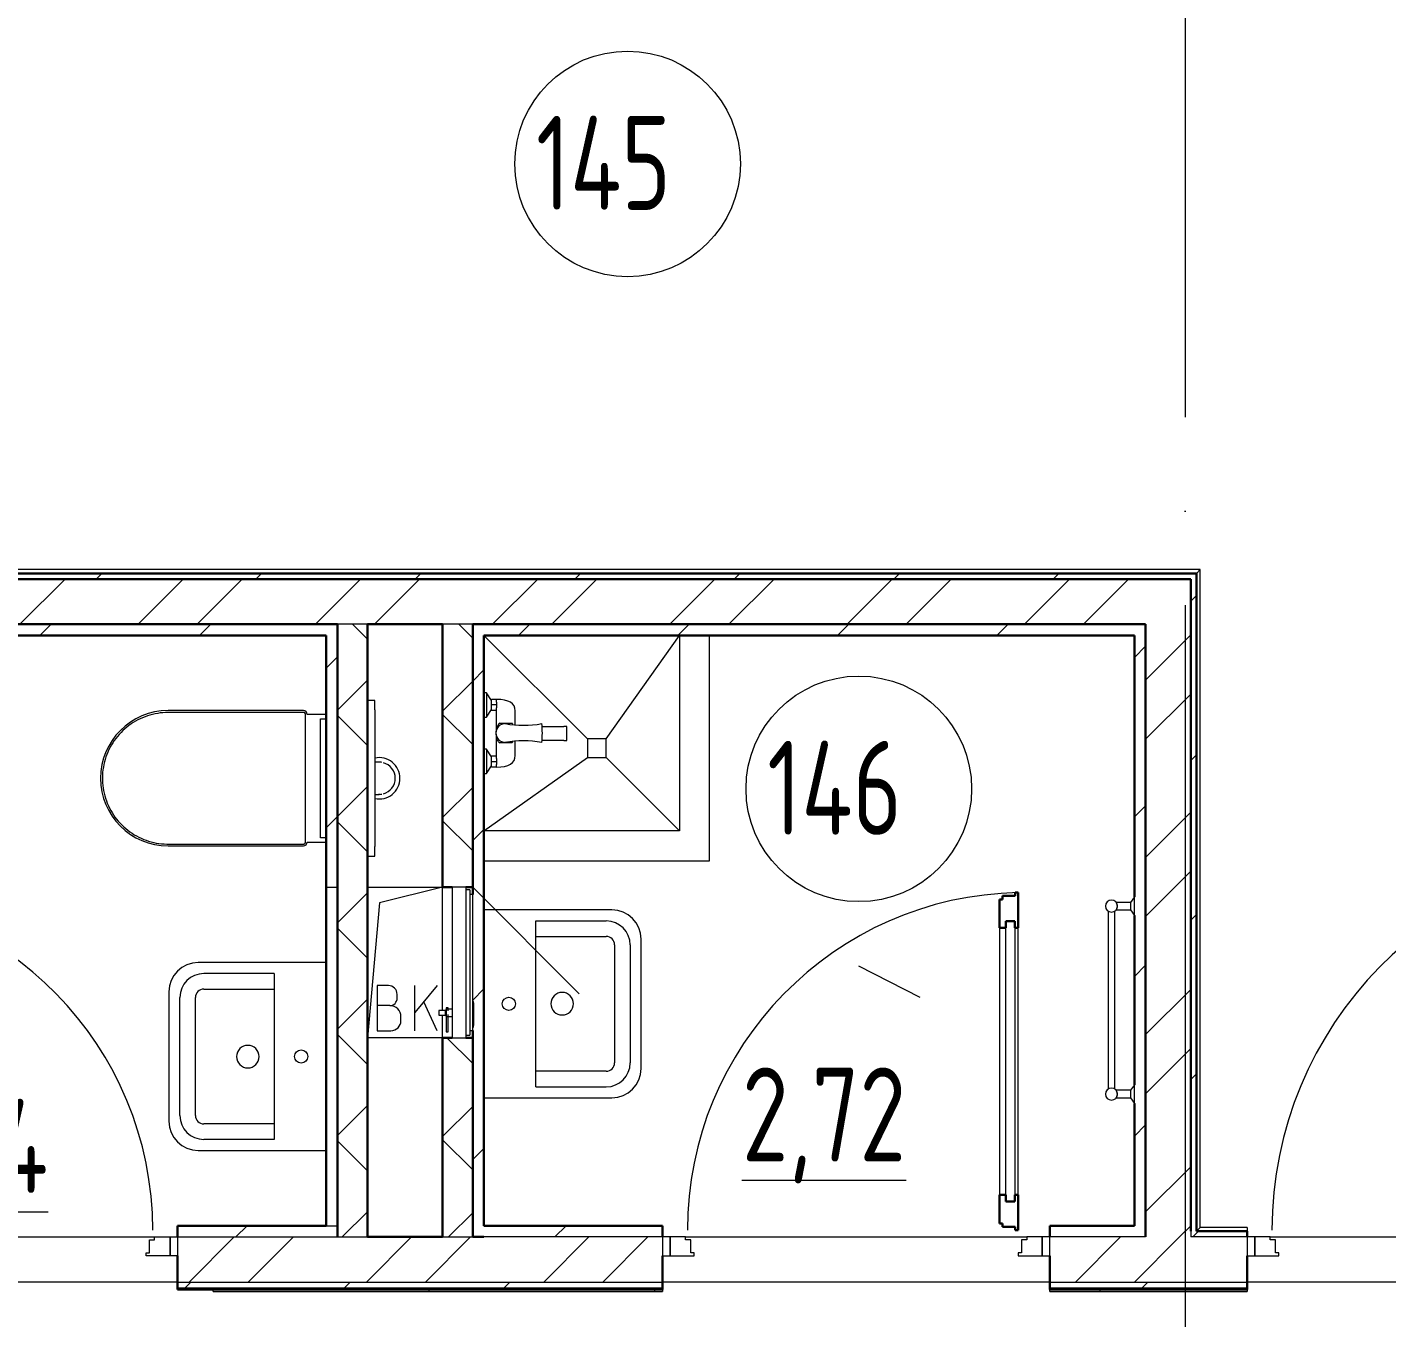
# Model space of a CAD drawing. Header units: millimetres. Extents: x -396912 to 182286, y -43638 to 41610.
# Drawn here: x -37986 to -34369, y 23727 to 27160 of the extents above; entities that cross this region are included whole.
import ezdxf

# ---------------------------------------------------------------- set-up
doc = ezdxf.new("R2010")
doc.units = ezdxf.units.MM
doc.linetypes.add('ADSK_Линия сетки', pattern=[25, 20, -2.5, 0, -2.5])
for name, color, linetype, lineweight in [('Двери', 252, 'Continuous', 9), ('Марки помещений', 252, 'Continuous', 20), ('Обобщенные модели', 252, 'Continuous', 18), ('Оборудование', 8, 'Continuous', 18), ('Ограждение', 252, 'Continuous', 9), ('Оси', 252, 'Continuous', 9), ('Перекрытие', 252, 'Continuous', 18), ('Сантехника', 252, 'Continuous', 9), ('Стены наружные', 7, 'Continuous', 18), ('Стены штриховка', 7, 'Continuous', 9)]:
    doc.layers.add(name, color=color, linetype=linetype, lineweight=lineweight)
doc.layers.add('Двери открывание', color=7, linetype='Continuous', lineweight=9, true_color=0xc0c0c0)
doc.styles.add('GOST Common_3', font='', dxfattribs={"height": 3.5})
doc.styles.get('GOST Common_3').set_extended_font_data('GOST 2.304 type A')

# ---------------------------------------------------------------- blocks, each defined once
blk = doc.blocks.new('1 этаж')
at = {"layer": 'Ограждение', "true_color": 0x636466}
h = blk.add_hatch(dxfattribs=at)
h.set_pattern_fill('FP_32', color=251, style=0, pattern_type=2)
h.set_pattern_definition([(0, (-32116.8, 94), (0, 600), []), (90, (-32116.8, 94), (-600, 4e-14), [])])
h.paths.add_polyline_path([(-41997.8, 22879.3), (-41997.8, 22884.3), (-43192.8, 22884.3), (-43192.8, 22879.3), (-42372.6, 22879.3)])
h = blk.add_hatch(dxfattribs=at)
h.set_pattern_fill('FP_27', color=251, style=0, pattern_type=2)
h.set_pattern_definition([(0, (-32131.8, 94), (0, 600), []), (90, (-32131.8, 94), (-600, 4e-14), [])])
h.paths.add_polyline_path([(-40937.5, 22879.3), (-40442.8, 22879.3), (-40442.8, 22884.3), (-40967.8, 22884.3), (-40967.8, 22879.3)])
at = {"color": 251, "lineweight": 18, "true_color": 0x636466}
for p, q in [((-42782.8, 23954.3), (-42582.8, 23954.3)), ((-42582.8, 23954.3), (-42750.6, 23913.3)), ((-42750.6, 23913.3), (-42782.8, 23554.3)), ((-42727, 23692.9), (-42757, 23692.9)), ((-42757, 23692.9), (-42757, 23572.9)), ((-42597, 23692.9), (-42657, 23621.4)), ((-42657, 23572.9), (-42657, 23692.9)), ((-42703.6, 23659.6), (-42703.6, 23669.6)), ((-42723.6, 23639.6), (-42757, 23639.6)), ((-42597, 23572.9), (-42632.9, 23650)), ((-42693.6, 23599.6), (-42693.6, 23609.6)), ((-42582.8, 23554.3), (-42782.8, 23554.3)), ((-42757, 23572.9), (-42720.3, 23572.9))]:
    blk.add_line(p, q, dxfattribs=at)
for centre, radius, start, end in [((-42727, 23669.6), 23.3, 0, 90), ((-42723.6, 23659.6), 20, 270, 0), ((-42723.6, 23609.6), 30, 0, 90), ((-42720.3, 23599.6), 26.7, 270, 0)]:
    blk.add_arc(centre, radius, start, end, dxfattribs=at)
at = {"layer": 'Двери', "color": 251, "lineweight": 30, "true_color": 0x636466}
for p, q in [((-41093.8, 23922.3), (-41101.8, 23922.3)), ((-41101.8, 23922.3), (-41101.8, 23846.3)), ((-41059.8, 23931.3), (-41093.8, 23931.3)), ((-41093.8, 23931.3), (-41093.8, 23922.3)), ((-41051.8, 23940.3), (-41059.8, 23940.3)), ((-41059.8, 23940.3), (-41059.8, 23931.3)), ((-41051.8, 23846.3), (-41051.8, 23940.3)), ((-41101.8, 23846.3), (-41084.8, 23846.3)), ((-41084.8, 23846.3), (-41084.8, 23864.3)), ((-41084.8, 23864.3), (-41060.8, 23864.3)), ((-41060.8, 23864.3), (-41060.8, 23846.3)), ((-41060.8, 23846.3), (-41051.8, 23846.3)), ((-41101.8, 23136.3), (-41101.8, 23060.3)), ((-41101.8, 23136.3), (-41084.8, 23136.3)), ((-41084.8, 23136.3), (-41084.8, 23118.3)), ((-41084.8, 23118.3), (-41060.8, 23118.3)), ((-41060.8, 23136.3), (-41051.8, 23136.3)), ((-41060.8, 23118.3), (-41060.8, 23136.3)), ((-41051.8, 23042.3), (-41051.8, 23136.3)), ((-41101.8, 23060.3), (-41093.8, 23060.3)), ((-41093.8, 23060.3), (-41093.8, 23051.3)), ((-41093.8, 23051.3), (-41059.8, 23051.3)), ((-41059.8, 23051.3), (-41059.8, 23042.3)), ((-41059.8, 23042.3), (-41051.8, 23042.3))]:
    blk.add_line(p, q, dxfattribs=at)
at = {"layer": 'Двери', "color": 251, "true_color": 0x636466}
for p, q in [((-41101.8, 23846.3), (-41101.8, 23136.3)), ((-41084.8, 23118.3), (-41084.8, 23864.3)), ((-41084.8, 23864.3), (-41060.8, 23864.3)), ((-41060.8, 23864.3), (-41060.8, 23118.3)), ((-41051.8, 23136.3), (-41051.8, 23846.3)), ((-41060.8, 23118.3), (-41084.8, 23118.3)), ((-43362.8, 23016.3), (-43348.8, 23016.3)), ((-43362.8, 22982.3), (-43362.8, 23016.3)), ((-43348.8, 23016.3), (-43348.8, 23024.3)), ((-43348.8, 23024.3), (-43307.8, 23024.3)), ((-43307.8, 23024.3), (-43287.8, 23024.3)), ((-43307.8, 22974.3), (-43307.8, 23024.3)), ((-43307.8, 23024.3), (-43307.8, 22974.3)), ((-43287.8, 23024.3), (-43287.8, 22974.3)), ((-41997.8, 23024.3), (-41997.8, 22974.3)), ((-41977.8, 23024.3), (-41997.8, 23024.3)), ((-41977.8, 22974.3), (-41977.8, 23024.3)), ((-41936.8, 23024.3), (-41977.8, 23024.3)), ((-41977.8, 23024.3), (-41977.8, 22974.3)), ((-41936.8, 23016.3), (-41936.8, 23024.3)), ((-41922.8, 23016.3), (-41936.8, 23016.3)), ((-41922.8, 22982.3), (-41922.8, 23016.3)), ((-41028.8, 23016.3), (-41042.8, 23016.3)), ((-41042.8, 23016.3), (-41042.8, 22982.3)), ((-41028.8, 23024.3), (-41028.8, 23016.3)), ((-40987.8, 23024.3), (-41028.8, 23024.3)), ((-40967.8, 23024.3), (-40987.8, 23024.3)), ((-40987.8, 23024.3), (-40987.8, 22974.3)), ((-40987.8, 22974.3), (-40987.8, 23024.3)), ((-40967.8, 22974.3), (-40967.8, 23024.3)), ((-40442.8, 23024.3), (-40442.8, 22974.3)), ((-40422.8, 23024.3), (-40442.8, 23024.3)), ((-40422.8, 22974.3), (-40422.8, 23024.3)), ((-40381.8, 23024.3), (-40422.8, 23024.3)), ((-40422.8, 23024.3), (-40422.8, 22974.3)), ((-40381.8, 23016.3), (-40381.8, 23024.3)), ((-40367.8, 23016.3), (-40381.8, 23016.3)), ((-40367.8, 22982.3), (-40367.8, 23016.3)), ((-43371.8, 22982.3), (-43362.8, 22982.3)), ((-43371.8, 22974.3), (-43371.8, 22982.3)), ((-43307.8, 22974.3), (-43371.8, 22974.3)), ((-43287.8, 22974.3), (-43307.8, 22974.3)), ((-41997.8, 22974.3), (-41977.8, 22974.3)), ((-41977.8, 22974.3), (-41913.8, 22974.3)), ((-41913.8, 22982.3), (-41922.8, 22982.3)), ((-41913.8, 22974.3), (-41913.8, 22982.3)), ((-41042.8, 22982.3), (-41051.8, 22982.3)), ((-41051.8, 22982.3), (-41051.8, 22974.3)), ((-41051.8, 22974.3), (-40987.8, 22974.3)), ((-40987.8, 22974.3), (-40967.8, 22974.3)), ((-40442.8, 22974.3), (-40422.8, 22974.3)), ((-40422.8, 22974.3), (-40358.8, 22974.3)), ((-40358.8, 22982.3), (-40367.8, 22982.3)), ((-40358.8, 22974.3), (-40358.8, 22982.3))]:
    blk.add_line(p, q, dxfattribs=at)
at = {"layer": 'Двери открывание', "color": 251, "true_color": 0x636466}
for centre, radius, start, end in [((-39378.8, 23042.3), 998, 91.0334, 180), ((-44251.8, 23042.3), 898, 0, 88.8515), ((-41033.8, 23042.3), 898, 91.1485, 180)]:
    blk.add_arc(centre, radius, start, end, dxfattribs=at)
at = {"layer": 'Марки помещений', "color": 251, "true_color": 0x636466}
blk.add_line((-41312.9, 23660.9), (-41475.8, 23744.8), dxfattribs=at)
for centre in [(-42090.9, 25878.5), (-41475.8, 24216.2)]:
    blk.add_circle(centre, 300, dxfattribs=at)
at = {"layer": 'Обобщенные модели', "color": 251, "true_color": 0x636466}
for p, q in [((-42472.8, 24624.3), (-42197.8, 24349.3)), ((-42147.8, 24349.3), (-41952.8, 24624.3)), ((-41952.8, 24624.3), (-41952.8, 24104.3)), ((-41872.8, 24024.3), (-41872.8, 24624.3)), ((-42147.8, 24349.3), (-42197.8, 24349.3)), ((-42197.8, 24349.3), (-42197.8, 24299.3)), ((-42147.8, 24299.3), (-42147.8, 24349.3)), ((-42472.8, 24104.3), (-42197.8, 24299.3)), ((-42197.8, 24299.3), (-42147.8, 24299.3)), ((-41952.8, 24104.3), (-42147.8, 24299.3)), ((-41952.8, 24104.3), (-42472.8, 24104.3)), ((-42472.8, 24024.3), (-41872.8, 24024.3)), ((-42132.8, 23894.3), (-42472.8, 23894.3)), ((-42334.8, 23864.9), (-42147.6, 23864.9)), ((-42334.8, 23423.7), (-42334.8, 23864.9)), ((-42334.8, 23823.6), (-42147.6, 23823.6)), ((-42125.4, 23801.3), (-42125.4, 23487.2)), ((-42084.1, 23801.3), (-42084.1, 23487.2)), ((-42054.8, 23644.4), (-42054.8, 23816.3)), ((-42892.8, 23754.3), (-43232.8, 23754.3)), ((-43030.8, 23724.9), (-43218, 23724.9)), ((-43030.8, 23724.9), (-43030.8, 23283.7)), ((-43310.8, 23676.3), (-43310.8, 23504.2)), ((-43281.5, 23347.2), (-43281.5, 23661.3)), ((-43240.2, 23347.2), (-43240.2, 23661.3)), ((-43218, 23683.6), (-43030.8, 23683.6)), ((-42054.8, 23472.2), (-42054.8, 23644.4)), ((-43310.8, 23504.2), (-43310.8, 23332.2)), ((-42147.6, 23465), (-42334.8, 23465)), ((-42334.8, 23423.7), (-42147.6, 23423.7)), ((-42472.8, 23394.2), (-42132.8, 23394.2)), ((-43030.8, 23325), (-43218, 23325)), ((-43232.8, 23254.2), (-42892.8, 23254.2)), ((-43030.8, 23283.7), (-43218, 23283.7))]:
    blk.add_line(p, q, dxfattribs=at)
for centre in [(-42406.5, 23644.3), (-42959.1, 23504.3)]:
    blk.add_circle(centre, 17.5, dxfattribs=at)
at = {"layer": 'Обобщенные модели', "color": 251, "lineweight": 9, "true_color": 0x636466}
for centre, radius, start, end in [((-42416.3, 24364.7), 24.9, 90, 270), ((-42367.7, 24661.9), 276.6, 259.8828, 280.1172), ((-42503.5, 24364.7), 186, 352.307, 7.693), ((-42367.7, 24067.5), 276.6, 79.8828, 100.1172)]:
    blk.add_arc(centre, radius, start, end, dxfattribs=at)
at = {"layer": 'Обобщенные модели', "color": 251, "true_color": 0x636466}
for centre, radius, start, end in [((-42132.8, 23816.3), 78, 0, 90), ((-42147.6, 23801.3), 63.6, 0, 90), ((-42147.6, 23801.3), 22.3, 0, 90), ((-43232.8, 23676.3), 78, 90, 180), ((-43218, 23661.3), 63.6, 90, 180), ((-43218, 23661.3), 22.3, 90, 180), ((-42264.6, 23644.7), 30, 90, 270), ((-42264.6, 23644.7), 30, 270, 90), ((-43101, 23503.9), 30, 90, 270), ((-43101, 23503.9), 30, 270, 90), ((-42147.6, 23487.2), 63.6, 270, 0), ((-42147.6, 23487.2), 22.3, 270, 0), ((-42132.8, 23472.2), 78, 270, 0), ((-43232.8, 23332.2), 78, 180, 270), ((-43218, 23347.2), 63.6, 180, 270), ((-43218, 23347.2), 22.3, 180, 270)]:
    blk.add_arc(centre, radius, start, end, dxfattribs=at)
at = {"layer": 'Обобщенные модели', "color": 251, "lineweight": 9, "true_color": 0x636466}
for points, knots in [([(-42438.7, 24375.7), (-42438.8, 24375.5), (-42439, 24375.1), (-42439.3, 24374.3), (-42439.7, 24373.4), (-42439.9, 24372.8), (-42440, 24372.6)], [0.71428571, 0.71428571, 0.71428571, 0.71428571, 0.73214286, 0.75, 0.78571429, 0.8032683, 0.8032683, 0.8032683, 0.8032683]), ([(-42434.7, 24381.5), (-42434.8, 24381.4), (-42435.2, 24381), (-42435.7, 24380.4), (-42436.2, 24379.7), (-42436.7, 24379.1), (-42437, 24378.6), (-42437.2, 24378.3)], [0.5266216, 0.5266216, 0.5266216, 0.5266216, 0.5357143, 0.5714286, 0.5892857, 0.6071429, 0.634202, 0.634202, 0.634202, 0.634202]), ([(-42430.1, 24385.5), (-42430.4, 24385.3), (-42431.1, 24384.8), (-42431.7, 24384.3), (-42432.1, 24384)], [0.36280917, 0.36280917, 0.36280917, 0.36280917, 0.39285714, 0.42857143, 0.42857143, 0.42857143, 0.42857143]), ([(-42424.3, 24388.3), (-42424.5, 24388.3), (-42425.1, 24388), (-42426.2, 24387.6), (-42427.1, 24387.2), (-42427.5, 24387)], [0.19772091, 0.19772091, 0.19772091, 0.19772091, 0.21428571, 0.25, 0.28571429, 0.28571429, 0.28571429, 0.28571429]), ([(-42440.6, 24370.5), (-42440.7, 24370.1), (-42440.9, 24369.1), (-42441.1, 24367.2), (-42441.2, 24365.7), (-42441.2, 24364.7)], [0.8571429, 0.8571429, 0.8571429, 0.8571429, 0.8928571, 0.9285714, 1, 1, 1, 1]), ([(-42441.2, 24364.7), (-42441.2, 24363.7), (-42441.1, 24362.2), (-42440.9, 24360.3), (-42440.7, 24359.4), (-42440.6, 24358.9)], [0, 0, 0, 0, 0.0714286, 0.1071429, 0.1428571, 0.1428571, 0.1428571, 0.1428571]), ([(-42440, 24356.9), (-42439.9, 24356.7), (-42439.7, 24356), (-42439.3, 24355.2), (-42439, 24354.3), (-42438.8, 24353.9), (-42438.7, 24353.7)], [0.1967317, 0.1967317, 0.1967317, 0.1967317, 0.21428571, 0.25, 0.26785714, 0.28571429, 0.28571429, 0.28571429, 0.28571429]), ([(-42437.2, 24351.1), (-42437, 24350.8), (-42436.7, 24350.4), (-42436.2, 24349.7), (-42435.8, 24349.2), (-42435.4, 24348.7), (-42435, 24348.3), (-42434.8, 24348), (-42434.7, 24347.9)], [0.365798, 0.365798, 0.365798, 0.365798, 0.3928571, 0.4107143, 0.4285714, 0.4464286, 0.4642857, 0.4733784, 0.4733784, 0.4733784, 0.4733784]), ([(-42432.1, 24345.4), (-42431.7, 24345.1), (-42431.1, 24344.6), (-42430.4, 24344.2), (-42430.1, 24343.9)], [0.57142857, 0.57142857, 0.57142857, 0.57142857, 0.60714286, 0.63719083, 0.63719083, 0.63719083, 0.63719083]), ([(-42427.5, 24342.5), (-42427.1, 24342.2), (-42426.2, 24341.9), (-42425.1, 24341.4), (-42424.5, 24341.2), (-42424.3, 24341.1)], [0.71428571, 0.71428571, 0.71428571, 0.71428571, 0.75, 0.78571429, 0.80227909, 0.80227909, 0.80227909, 0.80227909])]:
    blk.add_open_spline(points, degree=3, knots=knots, dxfattribs=at)
for points in [[(-42416.3, 24389.6), (-42418.3, 24389.6), (-42420.3, 24389.4), (-42422.2, 24388.9)], [(-42422.2, 24340.5), (-42420.3, 24340.1), (-42418.3, 24339.8), (-42416.3, 24339.8)]]:
    blk.add_open_spline(points, degree=3, dxfattribs=at)
at = {"layer": 'Оборудование', "color": 251, "true_color": 0x636466}
for p, q in [((-42521.4, 23954.3), (-42557.8, 23954.3)), ((-42557.8, 23954.3), (-42557.8, 23554.3)), ((-42520.5, 23555.2), (-42520.5, 23953.4)), ((-42510.8, 23947.3), (-42520.5, 23947.3)), ((-42509.8, 23562.2), (-42509.8, 23946.3)), ((-42502.8, 23954.3), (-42220, 23671.4)), ((-42502.8, 23935.3), (-42508.3, 23935.3)), ((-42502.8, 23573.3), (-42502.8, 23935.3)), ((-42575.7, 23626.9), (-42593.1, 23626.9)), ((-42593.1, 23626.9), (-42593.1, 23614.6)), ((-42573.7, 23628.8), (-42575.7, 23626.9)), ((-42575.7, 23626.9), (-42575.7, 23614.6)), ((-42557.8, 23630.4), (-42573.7, 23630.4)), ((-42573.7, 23630.4), (-42573.7, 23611.1)), ((-42568.2, 23633.9), (-42573.2, 23633.9)), ((-42573.2, 23633.9), (-42573.2, 23625.6)), ((-42573.2, 23615.9), (-42573.2, 23570.1)), ((-42568.2, 23625.6), (-42568.2, 23633.9)), ((-42568.2, 23570.1), (-42568.2, 23615.9)), ((-42500.8, 23650.8), (-42502.8, 23650.8)), ((-42500.8, 23646.8), (-42500.8, 23650.8)), ((-42500.8, 23646.8), (-42500.8, 23586.3)), ((-42593.1, 23614.6), (-42575.7, 23614.6)), ((-42575.7, 23614.6), (-42573.7, 23612.7)), ((-42573.7, 23611.1), (-42557.8, 23611.1)), ((-42502.8, 23582.3), (-42500.8, 23582.3)), ((-42500.8, 23582.3), (-42500.8, 23586.3)), ((-42573.2, 23570.1), (-42568.2, 23570.1)), ((-42557.8, 23554.3), (-42521.4, 23554.3)), ((-42520.5, 23561.3), (-42510.8, 23561.3)), ((-42508.3, 23573.3), (-42502.8, 23573.3))]:
    blk.add_line(p, q, dxfattribs=at)
for points, knots in [([(-42520.5, 23953.4), (-42520.5, 23953.4), (-42520.5, 23953.6), (-42520.6, 23953.7), (-42520.7, 23953.9), (-42520.8, 23954), (-42521, 23954.2), (-42521.2, 23954.2), (-42521.3, 23954.3), (-42521.4, 23954.3)], [-1, -1, -1, -1, -0.833333, -0.75, -0.583333, -0.458333, -0.333333, -0.166667, 0, 0, 0, 0]), ([(-42509.8, 23946.3), (-42509.8, 23946.4), (-42509.8, 23946.5), (-42509.9, 23946.7), (-42509.9, 23946.8), (-42510, 23946.9), (-42510.1, 23947), (-42510.3, 23947.2), (-42510.5, 23947.2), (-42510.7, 23947.3), (-42510.8, 23947.3)], [-1, -1, -1, -1, -0.833333, -0.75, -0.666667, -0.583333, -0.458333, -0.333333, -0.166667, 0, 0, 0, 0]), ([(-42508.3, 23935.3), (-42508.4, 23935.3), (-42508.6, 23935.3), (-42508.9, 23935.4), (-42509, 23935.5), (-42509.2, 23935.6), (-42509.4, 23935.7), (-42509.5, 23935.9), (-42509.6, 23936), (-42509.7, 23936.2), (-42509.8, 23936.5), (-42509.8, 23936.7), (-42509.8, 23936.8)], [-1, -1, -1, -1, -0.833333, -0.75, -0.666667, -0.583333, -0.5, -0.416667, -0.333333, -0.25, -0.166667, 0, 0, 0, 0]), ([(-42521.4, 23554.3), (-42521.3, 23554.3), (-42521.2, 23554.3), (-42521, 23554.4), (-42520.8, 23554.5), (-42520.7, 23554.6), (-42520.6, 23554.8), (-42520.5, 23555), (-42520.5, 23555.1), (-42520.5, 23555.2)], [0, 0, 0, 0, 0.166667, 0.333333, 0.458333, 0.583333, 0.708333, 0.833333, 1, 1, 1, 1]), ([(-42510.8, 23561.3), (-42510.7, 23561.3), (-42510.5, 23561.3), (-42510.3, 23561.4), (-42510.1, 23561.5), (-42510, 23561.6), (-42509.9, 23561.7), (-42509.9, 23561.9), (-42509.8, 23562), (-42509.8, 23562.1), (-42509.8, 23562.2)], [0, 0, 0, 0, 0.166667, 0.333333, 0.458333, 0.583333, 0.666667, 0.75, 0.833333, 1, 1, 1, 1]), ([(-42509.8, 23571.7), (-42509.8, 23571.9), (-42509.8, 23572.1), (-42509.7, 23572.3), (-42509.6, 23572.5), (-42509.5, 23572.7), (-42509.4, 23572.8), (-42509.2, 23573), (-42509, 23573.1), (-42508.9, 23573.2), (-42508.6, 23573.2), (-42508.4, 23573.3), (-42508.3, 23573.3)], [0, 0, 0, 0, 0.166667, 0.25, 0.333333, 0.416667, 0.5, 0.583333, 0.666667, 0.75, 0.833333, 1, 1, 1, 1])]:
    blk.add_open_spline(points, degree=3, knots=knots, dxfattribs=at)
at = {"layer": 'Ограждение', "color": 251, "true_color": 0x636466}
for p, q in [((-40567.8, 24799.3), (-44322.8, 24799.3)), ((-40577.8, 24789.3), (-40567.8, 24799.3)), ((-40567.8, 23049.3), (-40567.8, 24799.3)), ((-40577.8, 23039.3), (-40567.8, 23049.3)), ((-40442.8, 23049.3), (-40567.8, 23049.3)), ((-40442.8, 23049.3), (-40442.8, 23039.3)), ((-43192.8, 22879.3), (-43192.8, 22884.3)), ((-43192.8, 22879.3), (-41997.8, 22879.3)), ((-41997.8, 22884.3), (-41997.8, 22879.3)), ((-40967.8, 22879.3), (-40967.8, 22884.3)), ((-40967.8, 22879.3), (-40442.8, 22879.3)), ((-40442.8, 22884.3), (-40442.8, 22879.3))]:
    blk.add_line(p, q, dxfattribs=at)
at = {"layer": 'Оси', "color": 251, "linetype": 'ADSK_Линия сетки', "ltscale": 100, "true_color": 0x636466}
blk.add_line((-40607.8, 32204.9), (-40607.8, 10954.3), dxfattribs=at)
at = {"layer": 'Перекрытие', "color": 251, "ltscale": 100, "true_color": 0x636466}
for p, q in [((-42782.8, 23954.3), (-42582.8, 23954.3)), ((-42582.8, 23554.3), (-42782.8, 23554.3))]:
    blk.add_line(p, q, dxfattribs=at)
at = {"layer": 'Сантехника', "color": 251, "lineweight": 9, "true_color": 0x636466}
for p, q in [((-42762.8, 24451), (-42782.8, 24451)), ((-42762.8, 24426), (-42762.8, 24451)), ((-42762.8, 24426), (-42762.8, 24062.5)), ((-42762.8, 24037.5), (-42762.8, 24062.5)), ((-42782.8, 24037.5), (-42762.8, 24037.5))]:
    blk.add_line(p, q, dxfattribs=at)
at = {"layer": 'Сантехника', "color": 251, "true_color": 0x636466}
for p, q in [((-42466.5, 24471.8), (-42472.8, 24471.8)), ((-42452.8, 24451.3), (-42466.5, 24471.8)), ((-42466.5, 24471.8), (-42466.5, 24406.7)), ((-42452.8, 24439.3), (-42452.8, 24454.3)), ((-42452.8, 24454.3), (-42439.8, 24454.3)), ((-42439.8, 24447.2), (-42439.8, 24454.1)), ((-42952.8, 24424.3), (-43312.8, 24424.3)), ((-42952.8, 24419.3), (-43312.8, 24419.3)), ((-42947.8, 24074.3), (-42947.8, 24414.3)), ((-42892.8, 24414.3), (-42942.8, 24414.3)), ((-42466.5, 24406.7), (-42452.8, 24427.3)), ((-42452.8, 24424.3), (-42452.8, 24439.3)), ((-42439.8, 24439.3), (-42452.8, 24439.3)), ((-42439.8, 24424.3), (-42452.8, 24424.3)), ((-42439.8, 24447.2), (-42439.8, 24439.3)), ((-42439.8, 24439.3), (-42439.8, 24431.4)), ((-42439.8, 24382.2), (-42439.8, 24431.4)), ((-42389.6, 24387.3), (-42389.6, 24423.3)), ((-42907.8, 24086.1), (-42907.8, 24402.5)), ((-42907.8, 24402.5), (-42892.8, 24402.5)), ((-42472.8, 24406.7), (-42466.5, 24406.7)), ((-42439.8, 24382.2), (-42435.5, 24382.2)), ((-42439.8, 24372.6), (-42439.8, 24382.2)), ((-42432.2, 24390.8), (-42398.1, 24390.8)), ((-42421.9, 24388.9), (-42432.2, 24390.8)), ((-42398.1, 24390.8), (-42408.9, 24389)), ((-42318.7, 24382.2), (-42260, 24382.2)), ((-42252.8, 24382.2), (-42260, 24382.2)), ((-42252.8, 24345.1), (-42252.8, 24382.2)), ((-42439.8, 24345.1), (-42439.8, 24356.9)), ((-42434.5, 24345.1), (-42439.8, 24345.1)), ((-42439.8, 24297.2), (-42439.8, 24345.1)), ((-42432.2, 24338.4), (-42419.5, 24340.2)), ((-42398.1, 24338.4), (-42411.9, 24340.2)), ((-42389.6, 24304.9), (-42389.6, 24342.2)), ((-42260, 24345.1), (-42318.8, 24345.1)), ((-42260, 24345.1), (-42252.8, 24345.1)), ((-42466.4, 24321.8), (-42472.8, 24321.8)), ((-42452.8, 24301.3), (-42466.4, 24321.8)), ((-42466.4, 24321.8), (-42466.4, 24256.8)), ((-42452.8, 24289.4), (-42452.8, 24304.3)), ((-42452.8, 24304.3), (-42439.8, 24304.3)), ((-42398.1, 24338.4), (-42432.2, 24338.4)), ((-42466.4, 24256.8), (-42452.8, 24277.3)), ((-42452.8, 24274.3), (-42452.8, 24289.3)), ((-42452.8, 24289.3), (-42439.8, 24289.3)), ((-42439.8, 24274.3), (-42452.8, 24274.3)), ((-42439.8, 24297.2), (-42439.8, 24289.4)), ((-42439.8, 24289.3), (-42439.8, 24281.4)), ((-42439.8, 24274.1), (-42439.8, 24281.4)), ((-42472.8, 24256.8), (-42466.4, 24256.8)), ((-42892.8, 24086.1), (-42907.8, 24086.1)), ((-43312.8, 24069.3), (-42952.8, 24069.3)), ((-43312.8, 24064.3), (-42952.8, 24064.3)), ((-42942.8, 24074.3), (-42892.8, 24074.3)), ((-40752.8, 23914.3), (-40791.3, 23914.3)), ((-40742.8, 23929.3), (-40752.8, 23914.3)), ((-40742.8, 23929.3), (-40752.8, 23914.3)), ((-40752.8, 23914.3), (-40752.8, 23894.3)), ((-40742.8, 23879.3), (-40742.8, 23929.3)), ((-40812.8, 23891.6), (-40812.8, 23416.9)), ((-40794.8, 23417.4), (-40794.8, 23891.6)), ((-40791.3, 23894.3), (-40752.8, 23894.3)), ((-40752.8, 23894.3), (-40742.8, 23879.3)), ((-40752.8, 23414.3), (-40791.3, 23414.3)), ((-40742.8, 23429.3), (-40752.8, 23414.3)), ((-40742.8, 23429.3), (-40752.8, 23414.3)), ((-40752.8, 23414.3), (-40752.8, 23394.3)), ((-40742.8, 23379.3), (-40742.8, 23429.3)), ((-40791.3, 23394.3), (-40752.8, 23394.3)), ((-40752.8, 23394.3), (-40742.8, 23379.3))]:
    blk.add_line(p, q, dxfattribs=at)
at = {"layer": 'Сантехника', "color": 251, "true_color": 0x636466, "flags": 128}
for points in [[(-43312.8, 24419.3), (-43319.8, 24419.1), (-43326.8, 24418.7), (-43333.8, 24418), (-43340.7, 24417), (-43347.6, 24415.8), (-43354.4, 24414.3), (-43361.2, 24412.5), (-43367.9, 24410.4), (-43374.4, 24408.1), (-43380.9, 24405.5), (-43387.3, 24402.6), (-43393.6, 24399.5), (-43399.8, 24396.1), (-43405.8, 24392.5), (-43411.6, 24388.7), (-43417.3, 24384.6), (-43422.8, 24380.3), (-43428.2, 24375.8), (-43433.4, 24371.1), (-43438.3, 24366.2), (-43443.1, 24361.1), (-43447.7, 24355.8), (-43452, 24350.3), (-43456.2, 24344.6), (-43460.1, 24338.8), (-43463.7, 24332.9), (-43467.1, 24326.8), (-43470.3, 24320.5), (-43473.2, 24314.2), (-43475.9, 24307.7), (-43478.3, 24301.1), (-43480.5, 24294.4), (-43482.3, 24287.7), (-43483.9, 24280.9), (-43485.3, 24274), (-43486.3, 24267.1), (-43487.1, 24260.1), (-43487.6, 24253.2), (-43487.8, 24246.2), (-43487.7, 24239.2), (-43487.4, 24232.2), (-43486.8, 24225.2), (-43485.9, 24218.3), (-43484.7, 24211.4), (-43483.2, 24204.5), (-43481.5, 24197.7), (-43479.5, 24191), (-43477.2, 24184.4), (-43474.7, 24177.9), (-43471.9, 24171.4), (-43468.9, 24165.1), (-43465.6, 24159), (-43462.1, 24152.9), (-43458.3, 24147), (-43454.3, 24141.3), (-43450.1, 24135.7), (-43445.6, 24130.3), (-43440.9, 24125.1), (-43436.1, 24120.1), (-43431, 24115.2), (-43425.8, 24110.6), (-43420.3, 24106.2), (-43414.7, 24102), (-43408.9, 24098), (-43403, 24094.3), (-43396.9, 24090.8), (-43390.7, 24087.6), (-43384.4, 24084.6), (-43378, 24081.9), (-43371.4, 24079.4), (-43364.8, 24077.2), (-43358.1, 24075.2), (-43351.3, 24073.5), (-43344.4, 24072.1), (-43337.5, 24071), (-43330.5, 24070.2), (-43323.6, 24069.6), (-43316.6, 24069.3), (-43312.8, 24069.3)], [(-42947.8, 24414.3), (-42947.8, 24414.5), (-42947.8, 24414.7), (-42947.8, 24414.9), (-42947.9, 24415.1), (-42947.9, 24415.3), (-42947.9, 24415.5), (-42948, 24415.7), (-42948.1, 24415.8), (-42948.1, 24416), (-42948.2, 24416.2), (-42948.3, 24416.4), (-42948.4, 24416.6), (-42948.5, 24416.8), (-42948.6, 24416.9), (-42948.7, 24417.1), (-42948.8, 24417.3), (-42948.9, 24417.4), (-42949, 24417.6), (-42949.2, 24417.7), (-42949.3, 24417.9), (-42949.5, 24418), (-42949.6, 24418.1), (-42949.8, 24418.2), (-42949.9, 24418.4), (-42950.1, 24418.5), (-42950.3, 24418.6), (-42950.4, 24418.7), (-42950.6, 24418.8), (-42950.8, 24418.9), (-42951, 24418.9), (-42951.2, 24419), (-42951.4, 24419.1), (-42951.6, 24419.1), (-42951.8, 24419.2), (-42952, 24419.2), (-42952.1, 24419.2), (-42952.3, 24419.2), (-42952.5, 24419.3), (-42952.7, 24419.3), (-42952.8, 24419.3)], [(-42952.8, 24069.3), (-42952.6, 24069.3), (-42952.4, 24069.3), (-42952.2, 24069.3), (-42952, 24069.3), (-42951.8, 24069.4), (-42951.6, 24069.4), (-42951.4, 24069.5), (-42951.2, 24069.5), (-42951, 24069.6), (-42950.9, 24069.7), (-42950.7, 24069.7), (-42950.5, 24069.8), (-42950.3, 24069.9), (-42950.1, 24070), (-42950, 24070.1), (-42949.8, 24070.3), (-42949.7, 24070.4), (-42949.5, 24070.5), (-42949.4, 24070.6), (-42949.2, 24070.8), (-42949.1, 24070.9), (-42948.9, 24071.1), (-42948.8, 24071.2), (-42948.7, 24071.4), (-42948.6, 24071.6), (-42948.5, 24071.7), (-42948.4, 24071.9), (-42948.3, 24072.1), (-42948.2, 24072.3), (-42948.1, 24072.5), (-42948.1, 24072.6), (-42948, 24072.8), (-42948, 24073), (-42947.9, 24073.2), (-42947.9, 24073.4), (-42947.8, 24073.6), (-42947.8, 24073.8), (-42947.8, 24074), (-42947.8, 24074.2), (-42947.8, 24074.3)]]:
    blk.add_lwpolyline(points, dxfattribs=at)
at = {"layer": 'Сантехника', "color": 251, "lineweight": 9, "true_color": 0x636466, "flags": 128}
for points in [[(-42751.4, 24287), (-42751.4, 24287), (-42751.5, 24287), (-42751.7, 24287), (-42751.9, 24287), (-42752.3, 24287), (-42752.6, 24287), (-42753.1, 24287), (-42753.6, 24287), (-42754.2, 24287), (-42754.9, 24287), (-42755.6, 24287), (-42756.4, 24287), (-42757.3, 24287), (-42758.2, 24287), (-42759.2, 24287), (-42760.3, 24287), (-42761.4, 24287), (-42762.5, 24287)], [(-42761.7, 24201.6), (-42760.6, 24201.6), (-42759.5, 24201.6), (-42758.5, 24201.6), (-42757.5, 24201.6), (-42756.7, 24201.6), (-42755.8, 24201.6), (-42755.1, 24201.6), (-42754.4, 24201.6), (-42753.8, 24201.6), (-42753.2, 24201.6), (-42752.8, 24201.6), (-42752.4, 24201.6), (-42752, 24201.6), (-42751.7, 24201.6), (-42751.5, 24201.6), (-42751.4, 24201.6), (-42751.4, 24201.6), (-42751.4, 24201.6)]]:
    blk.add_lwpolyline(points, dxfattribs=at)
at = {"layer": 'Сантехника', "color": 251, "true_color": 0x636466}
for centre, radius, start, end in [((-43312.8, 24244.3), 180, 90, 270), ((-43312.8, 24244.3), 175, 90, 90.9078), ((-43312.8, 24244.3), 175, 90, 90.9078), ((-42952.8, 24414.3), 10, 0, 90), ((-42952.8, 24414.3), 5, 60, 90), ((-42952.8, 24414.3), 5, 60, 90), ((-42952.8, 24414.3), 5, 60, 75), ((-42952.8, 24414.3), 5, 0, 30), ((-42952.8, 24414.3), 5, 0, 30), ((-42952.8, 24414.3), 5, 0, 30), ((-43312.8, 24244.3), 175, 269.0922, 270), ((-43312.8, 24244.3), 175, 269.0922, 270), ((-42952.8, 24074.3), 10, 270, 0), ((-42952.8, 24074.3), 5, 270, 300), ((-42952.8, 24074.3), 5, 270, 300), ((-42952.8, 24074.3), 5, 285, 300), ((-42952.8, 24074.3), 5, 330, 0), ((-42952.8, 24074.3), 5, 330, 0), ((-42952.8, 24074.3), 5, 330, 0), ((-40803.8, 23904.3), 16, 90, 270), ((-40803.8, 23904.3), 16, 270, 90), ((-40803.8, 23404.3), 16, 90, 270), ((-40803.8, 23404.3), 16, 270, 90)]:
    blk.add_arc(centre, radius, start, end, dxfattribs=at)
at = {"layer": 'Сантехника', "color": 251, "lineweight": 9, "true_color": 0x636466}
for radius, start, end in [(55, 0, 102.0258), (42.7, 80.5014, 92.7572), (42.7, 87.4662, 90), (42.7, 0, 75), (55, 257.9742, 0), (42.7, 285, 0), (42.7, 265.8024, 267.7583), (42.7, 270, 279.1301), (42.7, 270, 272.0828)]:
    blk.add_arc((-42751.4, 24244.3), radius, start, end, dxfattribs=at)
at = {"layer": 'Сантехника', "color": 251, "true_color": 0x636466}
for points in [[(-42389.6, 24423.3), (-42389.6, 24443.9), (-42406.3, 24454.1), (-42439.8, 24454.1)], [(-42437.1, 24378.5), (-42436.6, 24379.8), (-42436.1, 24381), (-42435.5, 24382.2)], [(-42436.5, 24382.2), (-42435.9, 24383.8), (-42434.6, 24386.8), (-42433, 24389.5), (-42432.2, 24390.8)], [(-42398.1, 24390.8), (-42397.6, 24389.9), (-42397, 24388.9), (-42396.5, 24387.9)], [(-42434.5, 24345.1), (-42435.7, 24347.2), (-42436.7, 24349.4), (-42437.5, 24351.7)], [(-42432.2, 24338.4), (-42432.9, 24339.4), (-42434.1, 24341.6), (-42435.2, 24343.9), (-42435.7, 24345.1)], [(-42396.2, 24341.6), (-42396.8, 24340.5), (-42397.5, 24339.4), (-42398.1, 24338.4)], [(-42439.8, 24274.1), (-42406.3, 24274.1), (-42389.6, 24284.3), (-42389.6, 24304.9)], [(-40787.9, 23906.1), (-40788, 23906.6), (-40788.1, 23907.2), (-40788.2, 23907.8)], [(-40787.9, 23406.1), (-40788, 23406.6), (-40788.1, 23407.2), (-40788.2, 23407.8)]]:
    blk.add_open_spline(points, degree=3, dxfattribs=at)
for points, knots in [([(-40788.6, 23909.3), (-40788.9, 23910.1), (-40789.2, 23910.9), (-40789.7, 23911.8), (-40790, 23912.3), (-40790.3, 23912.9), (-40790.6, 23913.4), (-40790.8, 23913.6), (-40790.9, 23913.7), (-40791.1, 23914), (-40791.2, 23914.2), (-40791.3, 23914.3), (-40791.3, 23914.3)], [0.6666667, 0.6666667, 0.6666667, 0.6666667, 0.75, 0.7708333, 0.7916667, 0.8333333, 0.875, 0.8854167, 0.8958333, 0.9166667, 0.9583333, 1, 1, 1, 1]), ([(-40790.8, 23894.9), (-40790.8, 23895), (-40790.6, 23895.2), (-40790.3, 23895.6), (-40790, 23896.1), (-40789.5, 23897.1), (-40788.8, 23898.6), (-40788.2, 23900.8), (-40787.9, 23902.4), (-40787.8, 23903.5), (-40787.8, 23904)], [0.1111111, 0.1111111, 0.1111111, 0.1111111, 0.1388889, 0.1666667, 0.1944444, 0.2222222, 0.3333333, 0.3888889, 0.4444444, 0.4925448, 0.4925448, 0.4925448, 0.4925448]), ([(-40788.6, 23409.3), (-40788.9, 23410.1), (-40789.2, 23410.9), (-40789.7, 23411.8), (-40790, 23412.3), (-40790.3, 23412.9), (-40790.6, 23413.4), (-40790.8, 23413.6), (-40790.9, 23413.7), (-40791.1, 23414), (-40791.2, 23414.2), (-40791.3, 23414.3), (-40791.3, 23414.3)], [0.6666667, 0.6666667, 0.6666667, 0.6666667, 0.75, 0.7708333, 0.7916667, 0.8333333, 0.875, 0.8854167, 0.8958333, 0.9166667, 0.9583333, 1, 1, 1, 1]), ([(-40791.3, 23394.3), (-40791.3, 23394.3), (-40791.2, 23394.4), (-40791, 23394.6), (-40790.8, 23394.9), (-40790.6, 23395.2), (-40790.3, 23395.6), (-40790, 23396.1), (-40789.5, 23397.1), (-40788.8, 23398.6), (-40788.2, 23400.8), (-40787.9, 23402.3), (-40787.8, 23403.4), (-40787.8, 23403.9)], [0, 0, 0, 0, 0.0555556, 0.0833333, 0.1111111, 0.1388889, 0.1666667, 0.1944444, 0.2222222, 0.3333333, 0.3888889, 0.4444444, 0.4884465, 0.4884465, 0.4884465, 0.4884465])]:
    blk.add_open_spline(points, degree=3, knots=knots, dxfattribs=at)
at = {"layer": 'Стены наружные', "color": 251, "lineweight": 30, "true_color": 0x636466}
for p, q in [((-40592.8, 24774.3), (-44347.8, 24774.3)), ((-40577.8, 24789.3), (-44332.8, 24789.3)), ((-40592.8, 23039.3), (-40592.8, 24774.3)), ((-40577.8, 23039.3), (-40577.8, 24789.3)), ((-44347.8, 24654.3), (-42862.8, 24654.3)), ((-42862.8, 24654.3), (-42862.8, 23024.3)), ((-42782.8, 24654.3), (-42582.8, 24654.3)), ((-42782.8, 23024.3), (-42782.8, 24654.3)), ((-42582.8, 24654.3), (-42582.8, 23954.3)), ((-42502.8, 24654.3), (-40712.8, 24654.3)), ((-42502.8, 24654.3), (-42502.8, 23935.3)), ((-40712.8, 24654.3), (-40712.8, 23024.3)), ((-44317.8, 24624.3), (-42892.8, 24624.3)), ((-42892.8, 24624.3), (-42892.8, 23054.3)), ((-42472.8, 24624.3), (-40742.8, 24624.3)), ((-42472.8, 23054.3), (-42472.8, 24624.3)), ((-40742.8, 24624.3), (-40742.8, 23929.3)), ((-42582.8, 23954.3), (-42557.8, 23954.3)), ((-42521.2, 23954.3), (-42502.8, 23954.3)), ((-40742.8, 23879.3), (-40742.8, 23429.3)), ((-42557.8, 23554.3), (-42582.8, 23554.3)), ((-42582.8, 23554.3), (-42582.8, 23024.3)), ((-42502.8, 23554.3), (-42521.2, 23554.3)), ((-42502.8, 23573.3), (-42502.8, 23024.3)), ((-40742.8, 23379.3), (-40742.8, 23054.3)), ((-42892.8, 23054.3), (-43287.8, 23054.3)), ((-43287.8, 23054.3), (-43287.8, 23024.3)), ((-41997.8, 23054.3), (-42472.8, 23054.3)), ((-41997.8, 23024.3), (-41997.8, 23054.3)), ((-40742.8, 23054.3), (-40967.8, 23054.3)), ((-40967.8, 23054.3), (-40967.8, 23024.3)), ((-40442.8, 23039.3), (-40577.8, 23039.3)), ((-40442.8, 23024.3), (-40442.8, 23039.3)), ((-42582.8, 23024.3), (-42782.8, 23024.3)), ((-42472.8, 23024.3), (-42502.8, 23024.3)), ((-43287.8, 22974.3), (-43287.8, 22884.3)), ((-41997.8, 22884.3), (-41997.8, 22974.3)), ((-40967.8, 22974.3), (-40967.8, 22884.3)), ((-40442.8, 22884.3), (-40442.8, 22974.3)), ((-43287.8, 22884.3), (-41997.8, 22884.3)), ((-40967.8, 22884.3), (-40442.8, 22884.3))]:
    blk.add_line(p, q, dxfattribs=at)
at = {"layer": 'Стены наружные', "color": 251, "linetype": 'Continuous', "lineweight": 9, "true_color": 0x636466}
for p, q in [((-43707.1, 24654.3), (-43587.1, 24774.3)), ((-43504, 24774.3), (-43489, 24789.3)), ((-43392.8, 24654.3), (-43272.8, 24774.3)), ((-43235.6, 24654.3), (-43115.6, 24774.3)), ((-43079.7, 24774.3), (-43064.7, 24789.3)), ((-42921.3, 24654.3), (-42801.3, 24774.3)), ((-42764.2, 24654.3), (-42644.2, 24774.3)), ((-42655.5, 24774.3), (-42640.5, 24789.3)), ((-42449.9, 24654.3), (-42329.9, 24774.3)), ((-42292.7, 24654.3), (-42172.7, 24774.3)), ((-42231.2, 24774.3), (-42216.2, 24789.3)), ((-41978.4, 24654.3), (-41858.4, 24774.3)), ((-41821.2, 24654.3), (-41701.2, 24774.3)), ((-41806.9, 24774.3), (-41791.9, 24789.3)), ((-41506.9, 24654.3), (-41386.9, 24774.3)), ((-41382.7, 24774.3), (-41367.7, 24789.3)), ((-41349.8, 24654.3), (-41229.8, 24774.3)), ((-41035.5, 24654.3), (-40915.5, 24774.3)), ((-40958.4, 24774.3), (-40943.4, 24789.3)), ((-40878.3, 24654.3), (-40758.3, 24774.3)), ((-40592.8, 24715.6), (-40577.8, 24730.6)), ((-43654, 24624.3), (-43624, 24654.3)), ((-43229.7, 24624.3), (-43199.7, 24654.3)), ((-42782.8, 24614.3), (-42822.8, 24654.3)), ((-42502.8, 24617.1), (-42540, 24654.3)), ((-42381.2, 24624.3), (-42351.2, 24654.3)), ((-41956.9, 24624.3), (-41926.9, 24654.3)), ((-41532.7, 24624.3), (-41502.7, 24654.3)), ((-41108.4, 24624.3), (-41078.4, 24654.3)), ((-40742.8, 24565.6), (-40712.8, 24595.6)), ((-40712.8, 24505.5), (-40592.8, 24625.5)), ((-42892.8, 24536.9), (-42862.8, 24566.9)), ((-42502.8, 24502.7), (-42472.8, 24532.7)), ((-42862.8, 24425.5), (-42782.8, 24505.5)), ((-42582.8, 24422.7), (-42502.8, 24502.7)), ((-40712.8, 24348.3), (-40592.8, 24468.3)), ((-42782.8, 24331.4), (-42862.8, 24411.4)), ((-42502.8, 24334.3), (-42582.8, 24414.3)), ((-40592.8, 24291.4), (-40577.8, 24306.4)), ((-42862.8, 24142.7), (-42782.8, 24222.7)), ((-42582.8, 24139.8), (-42502.8, 24219.8)), ((-40742.8, 24141.4), (-40712.8, 24171.4)), ((-42892.8, 24112.7), (-42862.8, 24142.7)), ((-42782.8, 24048.6), (-42862.8, 24128.6)), ((-42502.8, 24051.4), (-42582.8, 24131.4)), ((-40712.8, 24034), (-40592.8, 24154)), ((-42502.8, 24078.4), (-42472.8, 24108.4)), ((-40712.8, 23876.8), (-40592.8, 23996.8)), ((-42862.8, 23859.8), (-42782.8, 23939.8)), ((-40592.8, 23867.1), (-40577.8, 23882.1)), ((-42782.8, 23765.7), (-42862.8, 23845.7)), ((-40742.8, 23717.1), (-40712.8, 23747.1)), ((-42862.8, 23577), (-42782.8, 23657)), ((-42502.8, 23654.1), (-42472.8, 23684.1)), ((-40712.8, 23562.5), (-40592.8, 23682.5)), ((-42782.8, 23482.9), (-42862.8, 23562.9)), ((-42502.8, 23485.7), (-42571.3, 23554.3)), ((-40712.8, 23405.4), (-40592.8, 23525.4)), ((-40592.8, 23442.8), (-40577.8, 23457.8)), ((-42862.8, 23294.1), (-42782.8, 23374.1)), ((-42582.8, 23291.3), (-42502.8, 23371.3)), ((-40742.8, 23292.8), (-40712.8, 23322.8)), ((-42782.8, 23200.1), (-42862.8, 23280.1)), ((-42502.8, 23202.9), (-42582.8, 23282.9)), ((-42502.8, 23229.9), (-42472.8, 23259.9)), ((-40712.8, 23091.1), (-40592.8, 23211.1)), ((-42849.8, 23024.3), (-42782.8, 23091.3)), ((-42567, 23024.3), (-42502.8, 23088.5)), ((-43132.7, 23024.3), (-43102.7, 23054.3)), ((-42284.2, 23024.3), (-42254.2, 23054.3)), ((-40622.5, 23024.3), (-40592.8, 23053.9)), ((-40587.1, 23024.3), (-40572.1, 23039.3)), ((-43256.9, 22904.3), (-43136.9, 23024.3)), ((-43099.8, 22904.3), (-42979.8, 23024.3)), ((-42785.5, 22904.3), (-42665.5, 23024.3)), ((-42628.3, 22904.3), (-42508.3, 23024.3)), ((-42314, 22904.3), (-42194, 23024.3)), ((-42156.8, 22904.3), (-42036.8, 23024.3)), ((-40899.6, 22904.3), (-40779.6, 23024.3)), ((-40742.5, 22904.3), (-40622.5, 23024.3)), ((-43267.7, 22889.3), (-43252.7, 22904.3)), ((-42843.4, 22889.3), (-42828.4, 22904.3)), ((-42419.2, 22889.3), (-42404.2, 22904.3)), ((-40722.1, 22889.3), (-40707.1, 22904.3)), ((-43272.7, 22884.3), (-43267.7, 22889.3)), ((-43202, 22884.3), (-43197, 22889.3)), ((-43131.3, 22884.3), (-43126.3, 22889.3)), ((-43060.5, 22884.3), (-43055.5, 22889.3)), ((-42989.8, 22884.3), (-42984.8, 22889.3)), ((-42919.1, 22884.3), (-42914.1, 22889.3)), ((-42848.4, 22884.3), (-42843.4, 22889.3)), ((-42777.7, 22884.3), (-42772.7, 22889.3)), ((-42707, 22884.3), (-42702, 22889.3)), ((-42636.3, 22884.3), (-42631.3, 22889.3)), ((-42565.6, 22884.3), (-42560.6, 22889.3)), ((-42494.9, 22884.3), (-42489.9, 22889.3)), ((-42424.2, 22884.3), (-42419.2, 22889.3)), ((-42353.4, 22884.3), (-42348.4, 22889.3)), ((-42282.7, 22884.3), (-42277.7, 22889.3)), ((-42212, 22884.3), (-42207, 22889.3)), ((-42141.3, 22884.3), (-42136.3, 22889.3)), ((-42070.6, 22884.3), (-42065.6, 22889.3)), ((-41999.9, 22884.3), (-41997.8, 22886.4)), ((-40939.2, 22884.3), (-40934.2, 22889.3)), ((-40868.5, 22884.3), (-40863.5, 22889.3)), ((-40797.8, 22884.3), (-40792.8, 22889.3)), ((-40727.1, 22884.3), (-40722.1, 22889.3)), ((-40656.4, 22884.3), (-40651.4, 22889.3)), ((-40585.7, 22884.3), (-40580.7, 22889.3)), ((-40515, 22884.3), (-40510, 22889.3)), ((-40444.3, 22884.3), (-40442.8, 22885.7))]:
    blk.add_line(p, q, dxfattribs=at)
at = {"layer": 'Стены наружные', "color": 251, "true_color": 0x636466}
for p, q in [((-42582.8, 23626.9), (-42582.8, 23954.3)), ((-42582.8, 23554.3), (-42582.8, 23614.6)), ((-44256.8, 23024.3), (-43348.8, 23024.3)), ((-41936.8, 23024.3), (-41028.8, 23024.3)), ((-40381.8, 23024.3), (-39373.8, 23024.3)), ((-43287.8, 22904.3), (-44317.8, 22904.3)), ((-40967.8, 22904.3), (-41997.8, 22904.3)), ((-39312.8, 22904.3), (-40442.8, 22904.3))]:
    blk.add_line(p, q, dxfattribs=at)
at = {"layer": 'Стены штриховка', "color": 251, "true_color": 0x636466}
for p, q in [((-42782.8, 24654.3), (-42862.8, 24654.3)), ((-42502.8, 24654.3), (-42582.8, 24654.3)), ((-42892.8, 23954.3), (-42862.8, 23954.3)), ((-42892.8, 23054.3), (-42862.8, 23054.3)), ((-40592.8, 23039.3), (-40592.8, 23024.3)), ((-43287.8, 23024.3), (-42782.8, 23024.3)), ((-42582.8, 23024.3), (-42502.8, 23024.3)), ((-41997.8, 23024.3), (-42472.8, 23024.3)), ((-40712.8, 23024.3), (-40967.8, 23024.3)), ((-40442.8, 23024.3), (-40592.8, 23024.3)), ((-43287.8, 22904.3), (-41997.8, 22904.3)), ((-40967.8, 22904.3), (-40442.8, 22904.3)), ((-43287.8, 22889.3), (-41997.8, 22889.3)), ((-40967.8, 22889.3), (-40442.8, 22889.3))]:
    blk.add_line(p, q, dxfattribs=at)
at = {"layer": 'Марки помещений', "color": 251, "true_color": 0x636466, "style": 'GOST Common_3', "width": 0.9}
for s, p in [('145', (-42334.4, 25756.2)), ('146', (-41719.3, 24093.9)), ('%%U2,72', (-41786.6, 23225)), ('%%U2,24', (-44078, 23141.1))]:
    blk.add_text(s, height=250, dxfattribs=at).set_placement(p)

msp = doc.modelspace()

# ---------------------------------------------------------------- block references
msp.add_blockref('1 этаж', (5702.1, 918.2))

doc.saveas('drawing.dxf')
